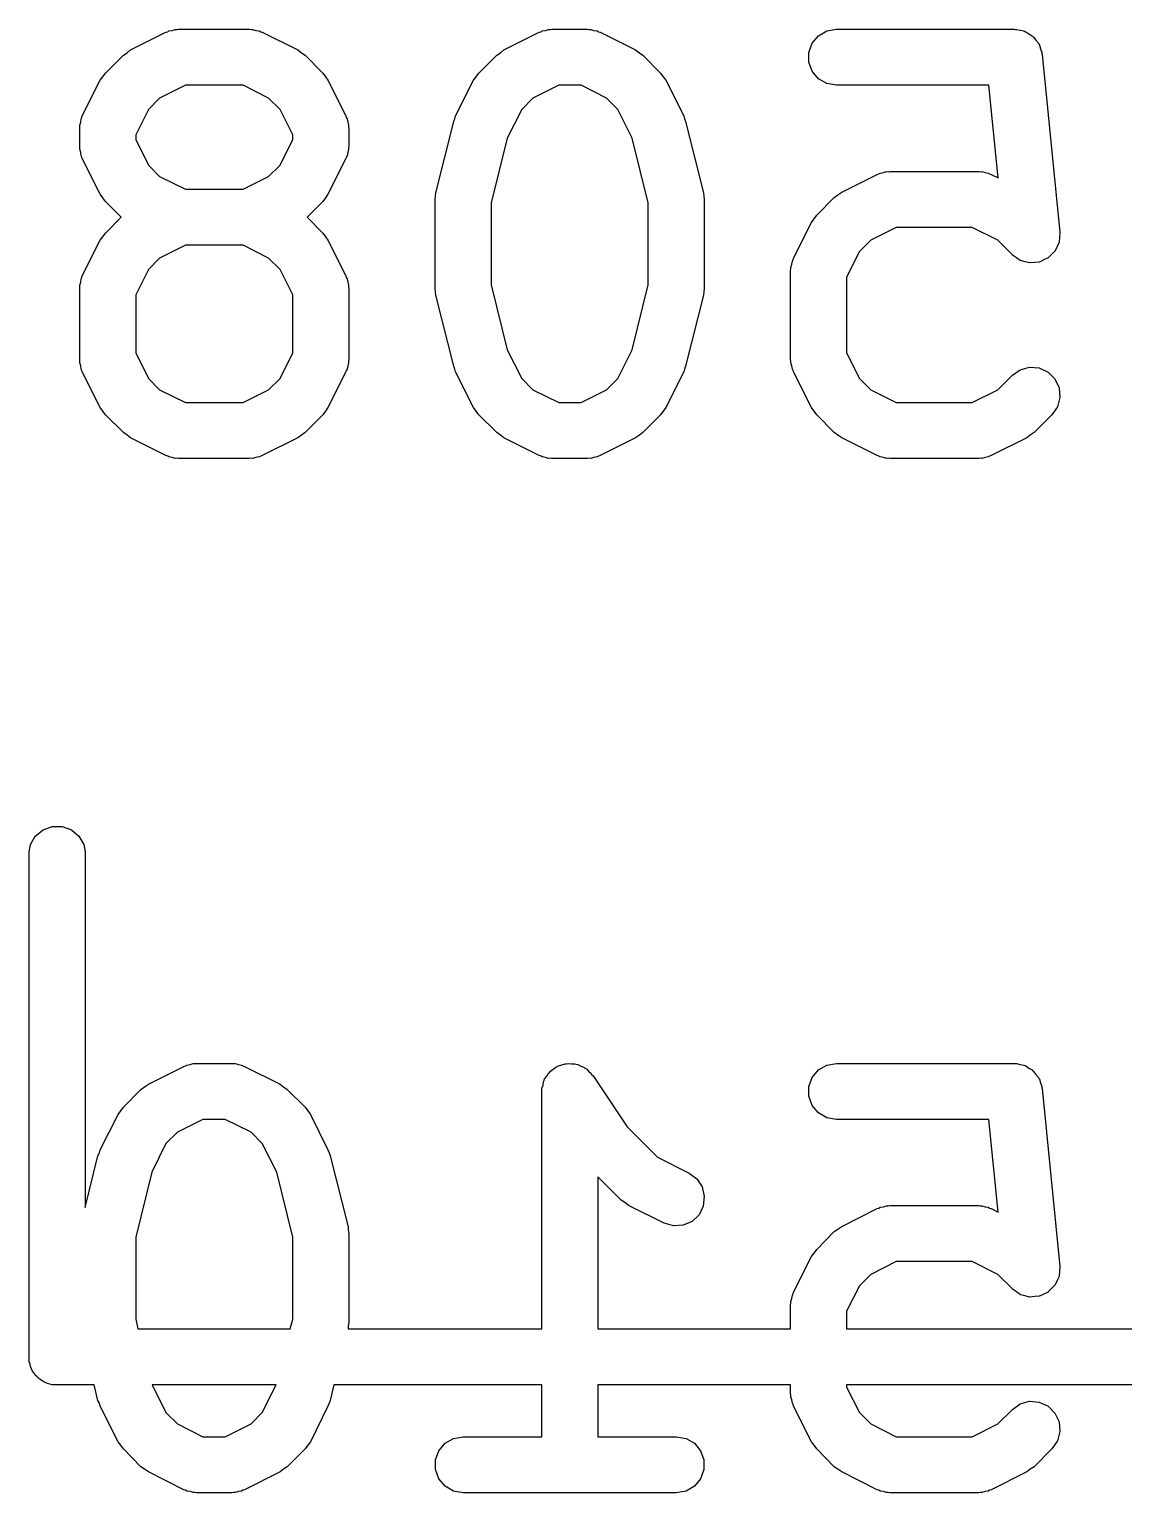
# Model space of a CAD drawing. Extents: x 140.3 to 152.8, y -90.8 to -60.1.
# Drawn here: x 140.31 to 143.241, y -85.579 to -81.659 of the extents above; entities that cross this region are included whole.
import ezdxf

# ---------------------------------------------------------------- set-up
doc = ezdxf.new("R2010")
doc.units = 0
doc.header["$MEASUREMENT"] = 0
doc.layers.add('BLACK', color=7, linetype='CONTINUOUS')

msp = doc.modelspace()

# ---------------------------------------------------------------- linework, layer by layer
at = {"layer": 'BLACK', "linetype": 'CONTINUOUS'}
for p, q in [((140.581, -81.7148), (140.676, -81.6672)), ((140.676, -81.6672), (140.681, -81.666)), ((140.681, -81.666), (140.684, -81.6638)), ((140.684, -81.6638), (140.693, -81.6623)), ((140.693, -81.6623), (140.701, -81.6598)), ((140.701, -81.6598), (140.706, -81.66)), ((140.706, -81.66), (140.71, -81.6593)), ((140.71, -81.6593), (140.9, -81.6593)), ((140.9, -81.6593), (140.905, -81.66)), ((140.905, -81.66), (140.909, -81.6598)), ((140.909, -81.6598), (140.917, -81.6623)), ((140.917, -81.6623), (140.926, -81.6638)), ((140.926, -81.6638), (140.93, -81.666)), ((140.93, -81.666), (140.934, -81.6672)), ((140.934, -81.6672), (141.029, -81.7148)), ((141.581, -81.7148), (141.676, -81.6672)), ((141.676, -81.6672), (141.681, -81.666)), ((141.681, -81.666), (141.684, -81.6638)), ((141.684, -81.6638), (141.693, -81.6623)), ((141.693, -81.6623), (141.701, -81.6598)), ((141.701, -81.6598), (141.706, -81.66)), ((141.706, -81.66), (141.71, -81.6593)), ((141.71, -81.6593), (141.805, -81.6593)), ((141.805, -81.6593), (141.809, -81.66)), ((141.809, -81.66), (141.814, -81.6598)), ((141.814, -81.6598), (141.822, -81.6623)), ((141.822, -81.6623), (141.831, -81.6638)), ((141.831, -81.6638), (141.835, -81.666)), ((141.835, -81.666), (141.839, -81.6672)), ((141.839, -81.6672), (141.934, -81.7148)), ((142.407, -81.6968), (142.424, -81.6768)), ((142.424, -81.6768), (142.446, -81.6638)), ((142.446, -81.6638), (142.472, -81.6593)), ((142.472, -81.6593), (142.948, -81.6593)), ((142.948, -81.6593), (142.951, -81.6598)), ((142.951, -81.6598), (142.954, -81.6595)), ((142.954, -81.6595), (142.964, -81.662)), ((142.964, -81.662), (142.974, -81.6638)), ((142.974, -81.6638), (142.976, -81.6652)), ((142.976, -81.6652), (142.979, -81.6659)), ((142.979, -81.6659), (142.987, -81.6717)), ((142.987, -81.6717), (142.996, -81.6768)), ((142.996, -81.6768), (142.998, -81.679)), ((142.998, -81.679), (143, -81.6806)), ((143, -81.6806), (143.006, -81.6889)), ((143.006, -81.6889), (143.013, -81.6968)), ((140.514, -81.7765), (140.562, -81.7289)), ((140.562, -81.7289), (140.572, -81.722)), ((140.572, -81.722), (140.581, -81.7148)), ((141.029, -81.7148), (141.039, -81.722)), ((141.039, -81.722), (141.049, -81.7289)), ((141.049, -81.7289), (141.096, -81.7765)), ((141.514, -81.7765), (141.562, -81.7289)), ((141.562, -81.7289), (141.572, -81.722)), ((141.572, -81.722), (141.581, -81.7148)), ((141.934, -81.7148), (141.944, -81.722)), ((141.944, -81.722), (141.953, -81.7289)), ((141.953, -81.7289), (142.001, -81.7765)), ((142.398, -81.7213), (142.407, -81.6968)), ((142.398, -81.7473), (142.398, -81.7213)), ((143.013, -81.6968), (143.014, -81.6994)), ((143.014, -81.6994), (143.016, -81.7017)), ((143.016, -81.7017), (143.018, -81.7116)), ((143.018, -81.7116), (143.022, -81.7213)), ((143.022, -81.7213), (143.022, -81.7241)), ((143.022, -81.7241), (143.023, -81.7268)), ((143.023, -81.7268), (143.07, -82.203)), ((142.407, -81.7718), (142.398, -81.7473)), ((140.452, -81.8912), (140.5, -81.796)), ((140.5, -81.796), (140.507, -81.7863)), ((140.507, -81.7863), (140.514, -81.7765)), ((140.728, -81.8093), (140.659, -81.8435)), ((140.883, -81.8093), (140.728, -81.8093)), ((140.951, -81.8435), (140.883, -81.8093)), ((141.096, -81.7765), (141.103, -81.7863)), ((141.103, -81.7863), (141.11, -81.796)), ((141.11, -81.796), (141.158, -81.8912)), ((141.452, -81.8912), (141.5, -81.796)), ((141.5, -81.796), (141.507, -81.7863)), ((141.507, -81.7863), (141.514, -81.7765)), ((141.728, -81.8093), (141.659, -81.8435)), ((141.788, -81.8093), (141.728, -81.8093)), ((141.856, -81.8435), (141.788, -81.8093)), ((142.001, -81.7765), (142.008, -81.7863)), ((142.008, -81.7863), (142.015, -81.796)), ((142.015, -81.796), (142.063, -81.8912)), ((142.424, -81.7917), (142.407, -81.7718)), ((142.446, -81.8048), (142.424, -81.7917)), ((142.472, -81.8093), (142.446, -81.8048)), ((142.88, -81.8093), (142.472, -81.8093)), ((142.905, -82.0575), (142.88, -81.8093)), ((140.659, -81.8435), (140.629, -81.8739)), ((140.982, -81.8739), (140.951, -81.8435)), ((141.659, -81.8435), (141.629, -81.8739)), ((141.886, -81.8739), (141.856, -81.8435)), ((140.629, -81.8739), (140.595, -81.9425)), ((141.016, -81.9425), (140.982, -81.8739)), ((141.629, -81.8739), (141.59, -81.9509)), ((141.925, -81.9509), (141.886, -81.8739)), ((140.445, -81.9162), (140.448, -81.9078)), ((140.445, -81.9205), (140.445, -81.9162)), ((140.445, -81.9248), (140.445, -81.9205)), ((140.445, -81.9724), (140.445, -81.9248)), ((140.448, -81.9078), (140.449, -81.8991)), ((140.449, -81.8991), (140.451, -81.8954)), ((140.451, -81.8954), (140.452, -81.8912)), ((141.158, -81.8912), (141.159, -81.8954)), ((141.159, -81.8954), (141.161, -81.8991)), ((141.161, -81.8991), (141.163, -81.9078)), ((141.163, -81.9078), (141.165, -81.9162)), ((141.165, -81.9162), (141.165, -81.9205)), ((141.165, -81.9205), (141.166, -81.9248)), ((141.166, -81.9248), (141.166, -81.9724)), ((141.399, -82.097), (141.447, -81.9066)), ((141.447, -81.9066), (141.45, -81.8991)), ((141.45, -81.8991), (141.452, -81.8912)), ((142.063, -81.8912), (142.065, -81.8991)), ((142.065, -81.8991), (142.068, -81.9066)), ((142.068, -81.9066), (142.116, -82.097)), ((140.595, -81.9425), (140.595, -81.9547)), ((140.595, -81.9547), (140.629, -82.0232)), ((140.982, -82.0232), (141.016, -81.9547)), ((141.016, -81.9547), (141.016, -81.9425)), ((141.59, -81.9509), (141.547, -82.1245)), ((141.968, -82.1245), (141.925, -81.9509)), ((140.445, -81.9766), (140.445, -81.9724)), ((140.445, -81.9809), (140.445, -81.9766)), ((140.448, -81.9894), (140.445, -81.9809)), ((140.449, -81.998), (140.448, -81.9894)), ((140.451, -82.0018), (140.449, -81.998)), ((140.452, -82.0059), (140.451, -82.0018)), ((140.5, -82.1012), (140.452, -82.0059)), ((141.158, -82.0059), (141.11, -82.1012)), ((141.159, -82.0018), (141.158, -82.0059)), ((141.161, -81.998), (141.159, -82.0018)), ((141.163, -81.9894), (141.161, -81.998)), ((141.165, -81.9809), (141.163, -81.9894)), ((141.166, -81.9724), (141.165, -81.9766)), ((141.165, -81.9766), (141.165, -81.9809)), ((140.629, -82.0232), (140.659, -82.0536)), ((140.951, -82.0536), (140.982, -82.0232)), ((142.585, -82.0469), (142.589, -82.0448)), ((142.589, -82.0448), (142.598, -82.0432)), ((142.598, -82.0432), (142.606, -82.0407)), ((142.606, -82.0407), (142.61, -82.041)), ((142.61, -82.041), (142.615, -82.0402)), ((142.615, -82.0402), (142.853, -82.0402)), ((142.853, -82.0402), (142.857, -82.041)), ((142.857, -82.041), (142.861, -82.0407)), ((142.861, -82.0407), (142.87, -82.0432)), ((142.87, -82.0432), (142.878, -82.0448)), ((142.878, -82.0448), (142.882, -82.0469)), ((140.659, -82.0536), (140.728, -82.0879)), ((140.883, -82.0879), (140.951, -82.0536)), ((142.486, -82.0958), (142.581, -82.0481)), ((142.581, -82.0481), (142.585, -82.0469)), ((142.882, -82.0469), (142.886, -82.0481)), ((142.886, -82.0481), (142.905, -82.0575)), ((140.507, -82.1108), (140.5, -82.1012)), ((140.514, -82.1206), (140.507, -82.1108)), ((140.556, -82.1629), (140.514, -82.1206)), ((140.728, -82.0879), (140.883, -82.0879)), ((141.096, -82.1206), (141.054, -82.1629)), ((141.103, -82.1108), (141.096, -82.1206)), ((141.11, -82.1012), (141.103, -82.1108)), ((141.397, -82.1152), (141.398, -82.1062)), ((141.397, -82.3533), (141.397, -82.1152)), ((141.398, -82.1062), (141.399, -82.097)), ((142.116, -82.097), (142.117, -82.1062)), ((142.117, -82.1062), (142.118, -82.1152)), ((142.118, -82.1152), (142.118, -82.3533)), ((142.419, -82.1574), (142.466, -82.1098)), ((142.466, -82.1098), (142.476, -82.1029)), ((142.476, -82.1029), (142.486, -82.0958)), ((140.514, -82.2051), (140.556, -82.1629)), ((141.054, -82.1629), (141.096, -82.2051)), ((141.547, -82.1245), (141.547, -82.3441)), ((141.968, -82.3441), (141.968, -82.1245)), ((142.412, -82.1673), (142.419, -82.1574)), ((142.357, -82.2722), (142.405, -82.1769)), ((142.405, -82.1769), (142.412, -82.1673)), ((142.632, -82.1902), (142.564, -82.2245)), ((142.835, -82.1902), (142.632, -82.1902)), ((142.904, -82.2245), (142.835, -82.1902)), ((140.452, -82.3198), (140.5, -82.2245)), ((140.5, -82.2245), (140.507, -82.2149)), ((140.507, -82.2149), (140.514, -82.2051)), ((140.728, -82.2379), (140.659, -82.2721)), ((140.883, -82.2379), (140.728, -82.2379)), ((140.951, -82.2721), (140.883, -82.2379)), ((141.096, -82.2051), (141.103, -82.2149)), ((141.103, -82.2149), (141.11, -82.2245)), ((141.11, -82.2245), (141.158, -82.3198)), ((142.564, -82.2245), (142.534, -82.2549)), ((142.943, -82.2635), (142.904, -82.2245)), ((143.063, -82.2412), (143.058, -82.2527)), ((143.068, -82.2299), (143.063, -82.2412)), ((143.069, -82.2164), (143.068, -82.229)), ((143.068, -82.229), (143.068, -82.2294)), ((143.068, -82.2294), (143.068, -82.2299)), ((143.07, -82.2039), (143.069, -82.2164)), ((143.07, -82.203), (143.07, -82.2035)), ((143.07, -82.2035), (143.07, -82.2039)), ((140.659, -82.2721), (140.629, -82.3025)), ((140.982, -82.3025), (140.951, -82.2721)), ((142.352, -82.2887), (142.354, -82.2801)), ((142.354, -82.2801), (142.356, -82.2763)), ((142.356, -82.2763), (142.357, -82.2722)), ((142.534, -82.2549), (142.499, -82.3234)), ((142.943, -82.2638), (142.943, -82.2635)), ((142.943, -82.2642), (142.943, -82.2638)), ((142.954, -82.2712), (142.943, -82.2642)), ((142.964, -82.2784), (142.954, -82.2712)), ((142.964, -82.2786), (142.964, -82.2784)), ((142.965, -82.2788), (142.964, -82.2786)), ((142.977, -82.2819), (142.965, -82.2788)), ((143.027, -82.2772), (143.016, -82.2827)), ((143.039, -82.2719), (143.027, -82.2772)), ((143.048, -82.2624), (143.039, -82.2714)), ((143.039, -82.2714), (143.039, -82.2716)), ((143.039, -82.2716), (143.039, -82.2719)), ((143.057, -82.2535), (143.048, -82.2624)), ((143.058, -82.2527), (143.057, -82.2531)), ((143.057, -82.2531), (143.057, -82.2535)), ((140.451, -82.3239), (140.452, -82.3198)), ((140.629, -82.3025), (140.595, -82.371)), ((141.016, -82.371), (140.982, -82.3025)), ((141.158, -82.3198), (141.159, -82.3239)), ((142.349, -82.3057), (142.35, -82.3014)), ((142.349, -82.5438), (142.349, -82.3057)), ((142.35, -82.2971), (142.352, -82.2887)), ((142.35, -82.3014), (142.35, -82.2971)), ((142.989, -82.2852), (142.977, -82.2819)), ((142.99, -82.2851), (142.989, -82.2852)), ((143.003, -82.284), (142.99, -82.2853)), ((142.99, -82.2853), (142.99, -82.2851)), ((143.015, -82.2829), (143.003, -82.284)), ((143.016, -82.2827), (143.015, -82.2829)), ((143.016, -82.2827), (143.016, -82.2827)), ((140.445, -82.3448), (140.448, -82.3363)), ((140.445, -82.3491), (140.445, -82.3448)), ((140.445, -82.3533), (140.445, -82.3491)), ((140.445, -82.5438), (140.445, -82.3533)), ((140.448, -82.3363), (140.449, -82.3277)), ((140.449, -82.3277), (140.451, -82.3239)), ((141.159, -82.3239), (141.161, -82.3277)), ((141.161, -82.3277), (141.163, -82.3363)), ((141.163, -82.3363), (141.165, -82.3448)), ((141.165, -82.3448), (141.165, -82.3491)), ((141.165, -82.3491), (141.166, -82.3533)), ((141.166, -82.3533), (141.166, -82.5438)), ((141.398, -82.3624), (141.397, -82.3533)), ((141.547, -82.3441), (141.59, -82.5176)), ((141.925, -82.5176), (141.968, -82.3441)), ((142.118, -82.3533), (142.117, -82.3624)), ((142.499, -82.3234), (142.499, -82.5261)), ((140.595, -82.371), (140.595, -82.5261)), ((141.016, -82.5261), (141.016, -82.371)), ((141.399, -82.3715), (141.398, -82.3624)), ((141.447, -82.562), (141.399, -82.3715)), ((142.116, -82.3715), (142.068, -82.562)), ((142.117, -82.3624), (142.116, -82.3715)), ((140.445, -82.5481), (140.445, -82.5438)), ((140.445, -82.5524), (140.445, -82.5481)), ((140.448, -82.5608), (140.445, -82.5524)), ((140.595, -82.5261), (140.629, -82.5946)), ((140.982, -82.5946), (141.016, -82.5261)), ((141.165, -82.5524), (141.163, -82.5608)), ((141.166, -82.5438), (141.165, -82.5481)), ((141.165, -82.5481), (141.165, -82.5524)), ((141.59, -82.5176), (141.629, -82.5946)), ((141.886, -82.5946), (141.925, -82.5176)), ((142.35, -82.5481), (142.349, -82.5438)), ((142.35, -82.5524), (142.35, -82.5481)), ((142.352, -82.5608), (142.35, -82.5524)), ((142.499, -82.5261), (142.534, -82.5946)), ((140.449, -82.5695), (140.448, -82.5608)), ((140.451, -82.5732), (140.449, -82.5695)), ((140.452, -82.5773), (140.451, -82.5732)), ((140.5, -82.6726), (140.452, -82.5773)), ((141.158, -82.5773), (141.11, -82.6726)), ((141.159, -82.5732), (141.158, -82.5773)), ((141.161, -82.5695), (141.159, -82.5732)), ((141.163, -82.5608), (141.161, -82.5695)), ((141.45, -82.5695), (141.447, -82.562)), ((141.452, -82.5773), (141.45, -82.5695)), ((141.5, -82.6726), (141.452, -82.5773)), ((142.063, -82.5773), (142.015, -82.6726)), ((142.065, -82.5695), (142.063, -82.5773)), ((142.068, -82.562), (142.065, -82.5695)), ((142.354, -82.5695), (142.352, -82.5608)), ((142.356, -82.5732), (142.354, -82.5695)), ((142.357, -82.5773), (142.356, -82.5732)), ((142.405, -82.6726), (142.357, -82.5773)), ((142.904, -82.625), (142.943, -82.586)), ((142.943, -82.586), (142.964, -82.5711)), ((142.964, -82.5711), (142.989, -82.5643)), ((142.989, -82.5643), (143.015, -82.5666)), ((143.015, -82.5666), (143.039, -82.5776)), ((143.039, -82.5776), (143.057, -82.596)), ((140.629, -82.5946), (140.659, -82.625)), ((140.659, -82.625), (140.728, -82.6593)), ((140.883, -82.6593), (140.951, -82.625)), ((140.951, -82.625), (140.982, -82.5946)), ((141.629, -82.5946), (141.659, -82.625)), ((141.659, -82.625), (141.728, -82.6593)), ((141.788, -82.6593), (141.856, -82.625)), ((141.856, -82.625), (141.886, -82.5946)), ((142.534, -82.5946), (142.564, -82.625)), ((142.564, -82.625), (142.632, -82.6593)), ((142.835, -82.6593), (142.904, -82.625)), ((143.057, -82.596), (143.068, -82.6196)), ((143.068, -82.6196), (143.07, -82.6456)), ((140.507, -82.6822), (140.5, -82.6726)), ((140.728, -82.6593), (140.883, -82.6593)), ((141.11, -82.6726), (141.103, -82.6822)), ((141.507, -82.6822), (141.5, -82.6726)), ((141.728, -82.6593), (141.788, -82.6593)), ((142.015, -82.6726), (142.008, -82.6822)), ((142.412, -82.6822), (142.405, -82.6726)), ((142.632, -82.6593), (142.835, -82.6593)), ((143.064, -82.6707), (143.049, -82.6921)), ((143.07, -82.6456), (143.064, -82.6707)), ((140.514, -82.6921), (140.507, -82.6822)), ((140.562, -82.7397), (140.514, -82.6921)), ((141.096, -82.6921), (141.049, -82.7397)), ((141.103, -82.6822), (141.096, -82.6921)), ((141.514, -82.6921), (141.507, -82.6822)), ((141.562, -82.7397), (141.514, -82.6921)), ((142.001, -82.6921), (141.953, -82.7397)), ((142.008, -82.6822), (142.001, -82.6921)), ((142.419, -82.6921), (142.412, -82.6822)), ((142.466, -82.7397), (142.419, -82.6921)), ((143.049, -82.6921), (143.001, -82.7397)), ((140.572, -82.7466), (140.562, -82.7397)), ((140.581, -82.7537), (140.572, -82.7466)), ((141.039, -82.7466), (141.029, -82.7537)), ((141.049, -82.7397), (141.039, -82.7466)), ((141.572, -82.7466), (141.562, -82.7397)), ((141.581, -82.7537), (141.572, -82.7466)), ((141.944, -82.7466), (141.934, -82.7537)), ((141.953, -82.7397), (141.944, -82.7466)), ((142.476, -82.7466), (142.466, -82.7397)), ((142.486, -82.7537), (142.476, -82.7466)), ((142.991, -82.7466), (142.982, -82.7537)), ((143.001, -82.7397), (142.991, -82.7466)), ((140.676, -82.8014), (140.581, -82.7537)), ((141.029, -82.7537), (140.934, -82.8014)), ((141.676, -82.8014), (141.581, -82.7537)), ((141.934, -82.7537), (141.839, -82.8014)), ((142.581, -82.8014), (142.486, -82.7537)), ((142.982, -82.7537), (142.886, -82.8014)), ((140.681, -82.8026), (140.676, -82.8014)), ((140.684, -82.8048), (140.681, -82.8026)), ((140.693, -82.8063), (140.684, -82.8048)), ((140.701, -82.8088), (140.693, -82.8063)), ((140.706, -82.8085), (140.701, -82.8088)), ((140.71, -82.8093), (140.706, -82.8085)), ((140.9, -82.8093), (140.71, -82.8093)), ((140.905, -82.8085), (140.9, -82.8093)), ((140.909, -82.8088), (140.905, -82.8085)), ((140.917, -82.8063), (140.909, -82.8088)), ((140.926, -82.8048), (140.917, -82.8063)), ((140.93, -82.8026), (140.926, -82.8048)), ((140.934, -82.8014), (140.93, -82.8026)), ((141.681, -82.8026), (141.676, -82.8014)), ((141.684, -82.8048), (141.681, -82.8026)), ((141.693, -82.8063), (141.684, -82.8048)), ((141.701, -82.8088), (141.693, -82.8063)), ((141.706, -82.8085), (141.701, -82.8088)), ((141.71, -82.8093), (141.706, -82.8085)), ((141.805, -82.8093), (141.71, -82.8093)), ((141.809, -82.8085), (141.805, -82.8093)), ((141.814, -82.8088), (141.809, -82.8085)), ((141.822, -82.8063), (141.814, -82.8088)), ((141.831, -82.8048), (141.822, -82.8063)), ((141.835, -82.8026), (141.831, -82.8048)), ((141.839, -82.8014), (141.835, -82.8026)), ((142.585, -82.8026), (142.581, -82.8014)), ((142.589, -82.8048), (142.585, -82.8026)), ((142.598, -82.8063), (142.589, -82.8048)), ((142.606, -82.8088), (142.598, -82.8063)), ((142.61, -82.8085), (142.606, -82.8088)), ((142.615, -82.8093), (142.61, -82.8085)), ((142.853, -82.8093), (142.615, -82.8093)), ((142.857, -82.8085), (142.853, -82.8093)), ((142.861, -82.8088), (142.857, -82.8085)), ((142.87, -82.8063), (142.861, -82.8088)), ((142.878, -82.8048), (142.87, -82.8063)), ((142.882, -82.8026), (142.878, -82.8048)), ((142.886, -82.8014), (142.882, -82.8026)), ((140.326, -83.8204), (140.347, -83.8034)), ((140.347, -83.8034), (140.371, -83.7944)), ((140.371, -83.7944), (140.398, -83.7944)), ((140.398, -83.7944), (140.423, -83.8034)), ((140.423, -83.8034), (140.443, -83.8204)), ((140.31, -83.8628), (140.313, -83.8434)), ((140.313, -83.8434), (140.326, -83.8204)), ((140.443, -83.8204), (140.456, -83.8434)), ((140.456, -83.8434), (140.46, -83.8628)), ((140.31, -85.2022), (140.31, -83.8628)), ((140.46, -83.8628), (140.46, -84.8156)), ((140.724, -84.4372), (140.728, -84.436)), ((140.728, -84.436), (140.732, -84.4338)), ((140.732, -84.4338), (140.741, -84.4323)), ((140.741, -84.4323), (140.749, -84.4298)), ((140.749, -84.4298), (140.753, -84.43)), ((140.753, -84.43), (140.758, -84.4293)), ((140.758, -84.4293), (140.853, -84.4293)), ((140.853, -84.4293), (140.857, -84.43)), ((140.857, -84.43), (140.861, -84.4298)), ((140.861, -84.4298), (140.87, -84.4323)), ((140.87, -84.4323), (140.878, -84.4338)), ((140.878, -84.4338), (140.882, -84.436)), ((140.882, -84.436), (140.886, -84.4372)), ((141.724, -84.4379), (141.727, -84.4356)), ((141.727, -84.4356), (141.736, -84.4335)), ((141.736, -84.4335), (141.745, -84.4304)), ((141.745, -84.4304), (141.749, -84.4304)), ((141.749, -84.4304), (141.753, -84.4294)), ((141.753, -84.4294), (141.762, -84.4304)), ((141.762, -84.4304), (141.771, -84.4304)), ((141.771, -84.4304), (141.775, -84.4318)), ((141.775, -84.4318), (141.779, -84.4323)), ((141.779, -84.4323), (141.787, -84.4363)), ((141.787, -84.4363), (141.795, -84.4393)), ((142.424, -84.4468), (142.446, -84.4338)), ((142.446, -84.4338), (142.472, -84.4293)), ((142.472, -84.4293), (142.948, -84.4293)), ((142.948, -84.4293), (142.951, -84.4298)), ((142.951, -84.4298), (142.954, -84.4295)), ((142.954, -84.4295), (142.964, -84.432)), ((142.964, -84.432), (142.974, -84.4338)), ((142.974, -84.4338), (142.976, -84.4352)), ((142.976, -84.4352), (142.979, -84.4359)), ((142.979, -84.4359), (142.987, -84.4417)), ((140.629, -84.4848), (140.724, -84.4372)), ((140.886, -84.4372), (140.982, -84.4848)), ((141.687, -84.4786), (141.689, -84.475)), ((141.689, -84.475), (141.69, -84.471)), ((141.69, -84.471), (141.696, -84.4638)), ((141.696, -84.4638), (141.7, -84.4561)), ((141.7, -84.4561), (141.703, -84.4534)), ((141.703, -84.4534), (141.706, -84.45)), ((141.706, -84.45), (141.713, -84.4451)), ((141.713, -84.4451), (141.72, -84.4393)), ((141.72, -84.4393), (141.724, -84.4379)), ((141.795, -84.4393), (141.798, -84.442)), ((141.798, -84.442), (141.802, -84.4438)), ((141.802, -84.4438), (141.808, -84.4503)), ((141.808, -84.4503), (141.815, -84.4561)), ((141.815, -84.4561), (141.817, -84.4597)), ((141.817, -84.4597), (141.82, -84.4627)), ((141.82, -84.4627), (141.911, -84.5994)), ((142.398, -84.4913), (142.407, -84.4668)), ((142.407, -84.4668), (142.424, -84.4468)), ((142.987, -84.4417), (142.996, -84.4468)), ((142.996, -84.4468), (142.998, -84.449)), ((142.998, -84.449), (143, -84.4506)), ((143, -84.4506), (143.006, -84.4589)), ((143.006, -84.4589), (143.013, -84.4668)), ((143.013, -84.4668), (143.014, -84.4694)), ((143.014, -84.4694), (143.016, -84.4717)), ((143.016, -84.4717), (143.018, -84.4816)), ((140.562, -84.5465), (140.609, -84.4989)), ((140.609, -84.4989), (140.619, -84.492)), ((140.619, -84.492), (140.629, -84.4848)), ((140.982, -84.4848), (140.991, -84.492)), ((140.991, -84.492), (141.001, -84.4989)), ((141.001, -84.4989), (141.049, -84.5465)), ((141.683, -84.496), (141.686, -84.4874)), ((141.683, -84.5002), (141.683, -84.496)), ((141.683, -84.5043), (141.683, -84.5002)), ((141.683, -85.1404), (141.683, -84.5043)), ((141.686, -84.4874), (141.687, -84.4786)), ((142.398, -84.5173), (142.398, -84.4913)), ((143.018, -84.4816), (143.022, -84.4913)), ((143.022, -84.4913), (143.022, -84.4941)), ((143.022, -84.4941), (143.023, -84.4968)), ((143.023, -84.4968), (143.07, -84.973)), ((140.555, -84.5563), (140.562, -84.5465)), ((141.049, -84.5465), (141.056, -84.5563)), ((142.407, -84.5418), (142.398, -84.5173)), ((142.424, -84.5617), (142.407, -84.5418)), ((140.5, -84.6612), (140.548, -84.566)), ((140.548, -84.566), (140.555, -84.5563)), ((140.775, -84.5793), (140.707, -84.6135)), ((140.835, -84.5793), (140.775, -84.5793)), ((140.904, -84.6135), (140.835, -84.5793)), ((141.056, -84.5563), (141.063, -84.566)), ((141.063, -84.566), (141.11, -84.6612)), ((142.446, -84.5748), (142.424, -84.5617)), ((142.472, -84.5793), (142.446, -84.5748)), ((142.88, -84.5793), (142.472, -84.5793)), ((142.905, -84.8275), (142.88, -84.5793)), ((140.707, -84.6135), (140.676, -84.6439)), ((140.934, -84.6439), (140.904, -84.6135)), ((141.911, -84.5994), (141.993, -84.6807)), ((140.494, -84.6766), (140.498, -84.6691)), ((140.498, -84.6691), (140.5, -84.6612)), ((140.676, -84.6439), (140.638, -84.7209)), ((140.973, -84.7209), (140.934, -84.6439)), ((141.11, -84.6612), (141.113, -84.6691)), ((141.113, -84.6691), (141.116, -84.6766)), ((140.46, -84.8156), (140.494, -84.6766)), ((141.116, -84.6766), (141.164, -84.867)), ((141.993, -84.6807), (142.077, -84.7229)), ((140.638, -84.7209), (140.595, -84.8945)), ((141.016, -84.8945), (140.973, -84.7209)), ((141.895, -84.7954), (141.833, -84.733)), ((141.833, -84.733), (141.833, -85.1404)), ((142.077, -84.7229), (142.098, -84.7384)), ((142.098, -84.7384), (142.112, -84.7602)), ((142.112, -84.7602), (142.118, -84.7855)), ((142.118, -84.7855), (142.115, -84.8114)), ((141.905, -84.8023), (141.895, -84.7954)), ((141.915, -84.8095), (141.905, -84.8023)), ((142.01, -84.8571), (141.915, -84.8095)), ((142.115, -84.8114), (142.104, -84.8347)), ((142.486, -84.8658), (142.581, -84.8182)), ((142.581, -84.8182), (142.585, -84.8169)), ((142.585, -84.8169), (142.589, -84.8148)), ((142.589, -84.8148), (142.598, -84.8132)), ((142.598, -84.8132), (142.606, -84.8107)), ((142.606, -84.8107), (142.61, -84.811)), ((142.61, -84.811), (142.615, -84.8102)), ((142.615, -84.8102), (142.853, -84.8102)), ((142.853, -84.8102), (142.857, -84.811)), ((142.857, -84.811), (142.861, -84.8107)), ((142.861, -84.8107), (142.87, -84.8132)), ((142.87, -84.8132), (142.878, -84.8148)), ((142.878, -84.8148), (142.882, -84.8169)), ((142.882, -84.8169), (142.886, -84.8182)), ((142.886, -84.8182), (142.905, -84.8275)), ((141.164, -84.867), (141.164, -84.8762)), ((142.035, -84.8645), (142.01, -84.8571)), ((142.061, -84.8629), (142.035, -84.8645)), ((142.085, -84.8526), (142.061, -84.8629)), ((142.104, -84.8347), (142.085, -84.8526)), ((142.476, -84.8729), (142.486, -84.8658)), ((140.595, -84.8945), (140.595, -85.1141)), ((141.016, -85.1141), (141.016, -84.8945)), ((141.164, -84.8762), (141.166, -84.8852)), ((141.166, -84.8852), (141.166, -85.1233)), ((142.419, -84.9274), (142.466, -84.8798)), ((142.466, -84.8798), (142.476, -84.8729)), ((142.405, -84.9469), (142.412, -84.9373)), ((142.412, -84.9373), (142.419, -84.9274)), ((142.357, -85.0422), (142.405, -84.9469)), ((142.632, -84.9602), (142.564, -84.9945)), ((142.835, -84.9602), (142.632, -84.9602)), ((142.904, -84.9945), (142.835, -84.9602)), ((143.07, -84.9739), (143.069, -84.9864)), ((143.07, -84.973), (143.07, -84.9735)), ((143.07, -84.9735), (143.07, -84.9739)), ((142.564, -84.9945), (142.534, -85.0249)), ((142.943, -85.0335), (142.904, -84.9945)), ((143.057, -85.0235), (143.048, -85.0324)), ((143.058, -85.0227), (143.057, -85.0231)), ((143.057, -85.0231), (143.057, -85.0235)), ((143.063, -85.0112), (143.058, -85.0227)), ((143.068, -84.9999), (143.063, -85.0112)), ((143.069, -84.9864), (143.068, -84.999)), ((143.068, -84.999), (143.068, -84.9994)), ((143.068, -84.9994), (143.068, -84.9999)), ((142.35, -85.0671), (142.352, -85.0587)), ((142.352, -85.0587), (142.354, -85.0501)), ((142.354, -85.0501), (142.356, -85.0463)), ((142.356, -85.0463), (142.357, -85.0422)), ((142.534, -85.0249), (142.499, -85.0934)), ((142.943, -85.0338), (142.943, -85.0335)), ((142.943, -85.0342), (142.943, -85.0338)), ((142.954, -85.0412), (142.943, -85.0342)), ((142.964, -85.0484), (142.954, -85.0412)), ((142.964, -85.0486), (142.964, -85.0484)), ((142.965, -85.0488), (142.964, -85.0486)), ((142.977, -85.0519), (142.965, -85.0488)), ((142.989, -85.0552), (142.977, -85.0519)), ((142.99, -85.0551), (142.989, -85.0552)), ((143.003, -85.054), (142.99, -85.0553)), ((142.99, -85.0553), (142.99, -85.0551)), ((143.015, -85.0529), (143.003, -85.054)), ((143.016, -85.0527), (143.015, -85.0529)), ((143.027, -85.0472), (143.016, -85.0527)), ((143.016, -85.0527), (143.016, -85.0527)), ((143.039, -85.0419), (143.027, -85.0472)), ((143.048, -85.0324), (143.039, -85.0414)), ((143.039, -85.0414), (143.039, -85.0416)), ((143.039, -85.0416), (143.039, -85.0419)), ((142.349, -85.0757), (142.35, -85.0714)), ((142.349, -85.1404), (142.349, -85.0757)), ((142.35, -85.0714), (142.35, -85.0671)), ((142.499, -85.0934), (142.499, -85.1404)), ((140.595, -85.1141), (140.601, -85.1404)), ((140.601, -85.1404), (141.009, -85.1404)), ((141.009, -85.1404), (141.016, -85.1141)), ((141.166, -85.1233), (141.164, -85.1324)), ((141.164, -85.1324), (141.164, -85.1404)), ((141.164, -85.1404), (141.683, -85.1404)), ((141.833, -85.1404), (142.349, -85.1404)), ((142.499, -85.1404), (143.316, -85.1404)), ((140.31, -85.2286), (140.31, -85.2022)), ((140.312, -85.2349), (140.31, -85.2286)), ((140.313, -85.2414), (140.312, -85.2349)), ((140.316, -85.2472), (140.313, -85.2414)), ((140.319, -85.2535), (140.316, -85.2472)), ((140.323, -85.2586), (140.319, -85.2535)), ((140.326, -85.2644), (140.323, -85.2586)), ((140.331, -85.2686), (140.326, -85.2644)), ((140.336, -85.2737), (140.331, -85.2686)), ((140.341, -85.2771), (140.336, -85.2737)), ((140.347, -85.2814), (140.341, -85.2771)), ((140.353, -85.2836), (140.347, -85.2814)), ((140.359, -85.287), (140.353, -85.2836)), ((140.365, -85.2881), (140.359, -85.287)), ((140.371, -85.2904), (140.365, -85.2881)), ((140.378, -85.2904), (140.371, -85.2904)), ((140.484, -85.2904), (140.378, -85.2904)), ((140.378, -85.2904), (140.378, -85.2904)), ((140.494, -85.332), (140.484, -85.2904)), ((140.639, -85.2904), (140.676, -85.3646)), ((140.971, -85.2904), (140.639, -85.2904)), ((140.934, -85.3646), (140.971, -85.2904)), ((141.126, -85.2904), (141.116, -85.332)), ((141.683, -85.2904), (141.126, -85.2904)), ((141.683, -85.4293), (141.683, -85.2904)), ((142.349, -85.2904), (141.833, -85.2904)), ((141.833, -85.2904), (141.833, -85.4293)), ((142.349, -85.3138), (142.349, -85.2904)), ((143.354, -85.2904), (142.499, -85.2904)), ((142.499, -85.2904), (142.499, -85.2961)), ((142.499, -85.2961), (142.534, -85.3646)), ((140.498, -85.3395), (140.494, -85.332)), ((141.116, -85.332), (141.113, -85.3395)), ((142.35, -85.3181), (142.349, -85.3138)), ((142.35, -85.3224), (142.35, -85.3181)), ((142.352, -85.3308), (142.35, -85.3224)), ((142.354, -85.3395), (142.352, -85.3308)), ((142.964, -85.3411), (142.989, -85.3343)), ((142.989, -85.3343), (143.015, -85.3366)), ((143.015, -85.3366), (143.039, -85.3476)), ((140.5, -85.3473), (140.498, -85.3395)), ((140.548, -85.4426), (140.5, -85.3473)), ((140.676, -85.3646), (140.707, -85.395)), ((140.904, -85.395), (140.934, -85.3646)), ((141.11, -85.3473), (141.063, -85.4426)), ((141.113, -85.3395), (141.11, -85.3473)), ((142.356, -85.3432), (142.354, -85.3395)), ((142.357, -85.3473), (142.356, -85.3432)), ((142.405, -85.4426), (142.357, -85.3473)), ((142.534, -85.3646), (142.564, -85.395)), ((142.904, -85.395), (142.943, -85.356)), ((142.943, -85.356), (142.964, -85.3411)), ((143.039, -85.3476), (143.057, -85.366)), ((143.057, -85.366), (143.068, -85.3896)), ((140.707, -85.395), (140.775, -85.4293)), ((140.835, -85.4293), (140.904, -85.395)), ((142.564, -85.395), (142.632, -85.4293)), ((142.835, -85.4293), (142.904, -85.395)), ((143.07, -85.4156), (143.064, -85.4407)), ((143.068, -85.3896), (143.07, -85.4156)), ((140.555, -85.4522), (140.548, -85.4426)), ((140.562, -85.4621), (140.555, -85.4522)), ((140.775, -85.4293), (140.835, -85.4293)), ((141.056, -85.4522), (141.049, -85.4621)), ((141.063, -85.4426), (141.056, -85.4522)), ((141.407, -85.4668), (141.424, -85.4468)), ((141.424, -85.4468), (141.446, -85.4338)), ((141.446, -85.4338), (141.472, -85.4293)), ((141.472, -85.4293), (141.683, -85.4293)), ((141.833, -85.4293), (142.043, -85.4293)), ((142.043, -85.4293), (142.069, -85.4338)), ((142.069, -85.4338), (142.092, -85.4468)), ((142.092, -85.4468), (142.108, -85.4668)), ((142.412, -85.4522), (142.405, -85.4426)), ((142.419, -85.4621), (142.412, -85.4522)), ((142.632, -85.4293), (142.835, -85.4293)), ((143.064, -85.4407), (143.049, -85.4621)), ((140.609, -85.5097), (140.562, -85.4621)), ((141.049, -85.4621), (141.001, -85.5097)), ((141.398, -85.4913), (141.407, -85.4668)), ((141.398, -85.5173), (141.398, -85.4913)), ((142.108, -85.4668), (142.117, -85.4913)), ((142.117, -85.4913), (142.117, -85.5173)), ((142.466, -85.5097), (142.419, -85.4621)), ((143.049, -85.4621), (143.001, -85.5097)), ((140.619, -85.5166), (140.609, -85.5097)), ((140.629, -85.5237), (140.619, -85.5166)), ((140.724, -85.5714), (140.629, -85.5237)), ((140.982, -85.5237), (140.886, -85.5714)), ((140.991, -85.5166), (140.982, -85.5237)), ((141.001, -85.5097), (140.991, -85.5166)), ((141.407, -85.5418), (141.398, -85.5173)), ((142.117, -85.5173), (142.108, -85.5418)), ((142.476, -85.5166), (142.466, -85.5097)), ((142.486, -85.5237), (142.476, -85.5166)), ((142.581, -85.5714), (142.486, -85.5237)), ((142.982, -85.5237), (142.886, -85.5714)), ((142.991, -85.5166), (142.982, -85.5237)), ((143.001, -85.5097), (142.991, -85.5166)), ((140.728, -85.5726), (140.724, -85.5714)), ((140.732, -85.5748), (140.728, -85.5726)), ((140.882, -85.5726), (140.878, -85.5748)), ((140.886, -85.5714), (140.882, -85.5726)), ((141.424, -85.5617), (141.407, -85.5418)), ((141.446, -85.5748), (141.424, -85.5617)), ((142.092, -85.5617), (142.069, -85.5748)), ((142.108, -85.5418), (142.092, -85.5617)), ((142.585, -85.5726), (142.581, -85.5714)), ((142.589, -85.5748), (142.585, -85.5726)), ((142.882, -85.5726), (142.878, -85.5748)), ((142.886, -85.5714), (142.882, -85.5726)), ((140.741, -85.5763), (140.732, -85.5748)), ((140.749, -85.5788), (140.741, -85.5763)), ((140.753, -85.5785), (140.749, -85.5788)), ((140.758, -85.5793), (140.753, -85.5785)), ((140.853, -85.5793), (140.758, -85.5793)), ((140.857, -85.5785), (140.853, -85.5793)), ((140.861, -85.5788), (140.857, -85.5785)), ((140.87, -85.5763), (140.861, -85.5788)), ((140.878, -85.5748), (140.87, -85.5763)), ((141.472, -85.5793), (141.446, -85.5748)), ((142.043, -85.5793), (141.472, -85.5793)), ((142.069, -85.5748), (142.043, -85.5793)), ((142.598, -85.5763), (142.589, -85.5748)), ((142.606, -85.5788), (142.598, -85.5763)), ((142.61, -85.5785), (142.606, -85.5788)), ((142.615, -85.5793), (142.61, -85.5785)), ((142.853, -85.5793), (142.615, -85.5793)), ((142.857, -85.5785), (142.853, -85.5793)), ((142.861, -85.5788), (142.857, -85.5785)), ((142.87, -85.5763), (142.861, -85.5788)), ((142.878, -85.5748), (142.87, -85.5763))]:
    msp.add_line(p, q, dxfattribs=at)

doc.saveas('drawing.dxf')
